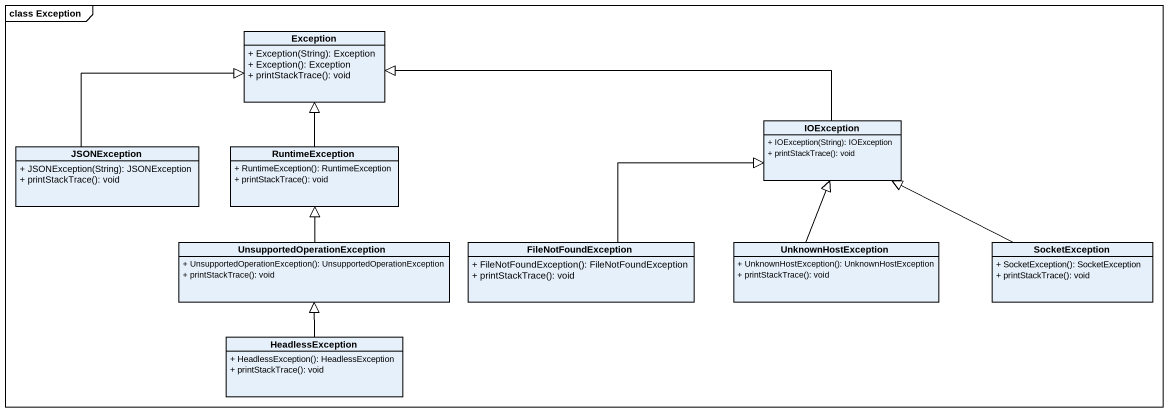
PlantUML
@startuml
mainframe class Exception
hide circle
hide empty members
skinparam classAttributeIconSize 0
class "Exception" as Exception_ {
  + Exception(String): Exception
  + Exception(): Exception
  + printStackTrace(): void
}
class IOException {
  + IOException(String): IOException
  + printStackTrace(): void
}
class JSONException {
  + JSONException(String): JSONException
  + printStackTrace(): void
}
class RuntimeException {
  + RuntimeException(): RuntimeException
  + printStackTrace(): void
}
class "UnsupportedOperationException" as UnsupportedOperationExceptio {
  + UnsupportedOperationException(): UnsupportedOperationException
  + printStackTrace(): void
}
class FileNotFoundException {
  + FileNotFoundException(): FileNotFoundException
  + printStackTrace(): void
}
class UnknownHostException {
  + UnknownHostException(): UnknownHostException
  + printStackTrace(): void
}
class SocketException {
  + SocketException(): SocketException
  + printStackTrace(): void
}
class HeadlessException {
  + HeadlessException(): HeadlessException
  + printStackTrace(): void
}
IOException -left-|> Exception_
JSONException -right-|> Exception_
RuntimeException -up-|> Exception_
UnsupportedOperationExceptio -up-|> RuntimeException
FileNotFoundException -right-|> IOException
UnknownHostException -up-|> IOException
SocketException -left-|> IOException
HeadlessException -up-|> UnsupportedOperationExceptio
@enduml
